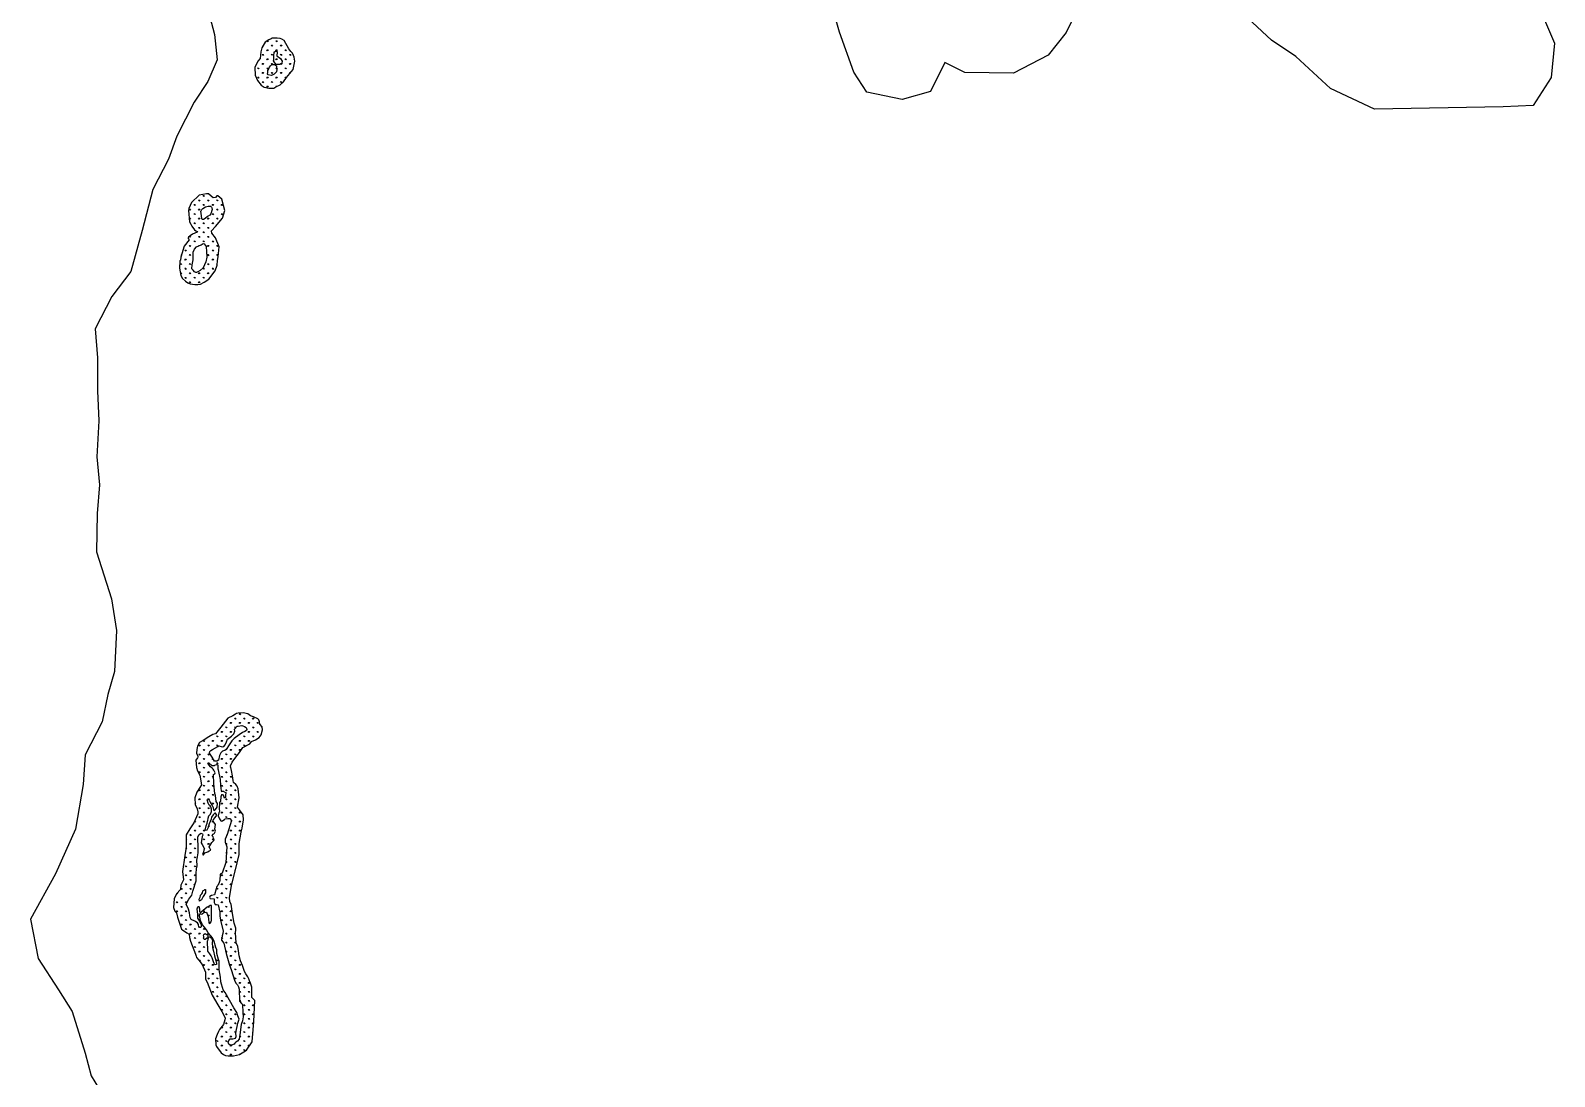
# Model space of a CAD drawing. Header units: metres. Extents: x 273377 to 358923, y 1974345 to 2116525.
# Drawn here: x 274274 to 280286, y 2076193 to 2080320 of the extents above; entities that cross this region are included whole.
import ezdxf

# ---------------------------------------------------------------- set-up
doc = ezdxf.new("R2010")
doc.units = ezdxf.units.M
doc.header["$MEASUREMENT"] = 0
doc.layers.add('DISTRICT BOUNDRY', color=86, linetype='Continuous')
doc.layers.add('MANGROOVE BUFFER ZONE', color=120, linetype='Continuous')
pattern_1 = [(90, (0, 0), (-17.96051224, 17.96051224), [4.7625, -31.15852448]), (45, (0, 0), (-17.96051224, 17.96051224), [4.7625, -20.6375]), (135, (0, 0), (-17.96051224, -17.96051224), [4.7625, -20.6375])]

msp = doc.modelspace()

# ---------------------------------------------------------------- hatches: boundary and pattern name
at = {"layer": 'MANGROOVE BUFFER ZONE'}
h = msp.add_hatch(dxfattribs=at)
h.set_pattern_fill('GRASS', color=256)
h.set_pattern_definition(pattern_1)
h.paths.add_polyline_path([(275316.7, 2080199.1), (275313.7, 2080214.6), (275311.7, 2080221.9), (275307.4, 2080231.1), (275301.5, 2080237.1), (275293.2, 2080248.3), (275274.3, 2080280.4), (275264.9, 2080286.3), (275258.6, 2080288.2), (275246.5, 2080290.2), (275236.6, 2080290.3), (275229.5, 2080290.1), (275227, 2080289.2), (275223.1, 2080287.4), (275214.6, 2080283.8), (275200.1, 2080273.4), (275186.6, 2080252.3), (275182, 2080235.7), (275180.1, 2080209.8), (275171.1, 2080199), (275159.4, 2080173.6), (275160.2, 2080144.1), (275169.5, 2080123.1), (275184.1, 2080103.9), (275195.6, 2080096), (275214.6, 2080092.4), (275233.7, 2080092.6), (275241.8, 2080097.9), (275259, 2080106.2), (275271.5, 2080117.3), (275283.3, 2080134.2), (275310.1, 2080165.8)])
h = msp.add_hatch(dxfattribs=at)
h.set_pattern_fill('GRASS', color=256)
h.set_pattern_definition(pattern_1)
h.paths.add_polyline_path([(274932.9, 2079526.6), (274931.7, 2079524.9), (274913.5, 2079516.4), (274903.4, 2079510.5), (274896.9, 2079505.3), (274895.9, 2079501.5), (274896.2, 2079500), (274899.4, 2079494), (274879.9, 2079469.4), (274866.4, 2079425.8), (274865.9, 2079414.4), (274863.4, 2079411.2), (274861.1, 2079382.4), (274867.6, 2079353.5), (274873.5, 2079341.5), (274886, 2079330.9), (274894.8, 2079325), (274904, 2079320.4), (274922.1, 2079317.4), (274934.1, 2079317.4), (274944.8, 2079318.6), (274959.2, 2079327.7), (274977.3, 2079338.5), (275002.1, 2079371.5), (275010.3, 2079393.6), (275012.1, 2079412), (275014.4, 2079427.7), (275017.8, 2079466.3), (275003.9, 2079501.8), (274989.7, 2079519.8), (274988.1, 2079529.8), (275003.9, 2079546.6), (275031.3, 2079579.5), (275040.2, 2079610.4), (275028.9, 2079654.4), (275012.4, 2079668.2), (275008.8, 2079667.6), (275003.3, 2079661.1), (274994.9, 2079660.5), (274986.9, 2079666.9), (274976.2, 2079675), (274968.4, 2079675), (274938.7, 2079670.8), (274909.2, 2079641.5), (274898.7, 2079618), (274896.8, 2079609.4), (274901.1, 2079565.1), (274906, 2079555.8), (274910.8, 2079548.7), (274920.9, 2079533.9), (274926.4, 2079530.1)])
h.paths.add_polyline_path([(274952.9, 2079573.9), (274949.4, 2079576.8), (274948.3, 2079588.3), (274945.5, 2079606.7), (274946.9, 2079608.5), (274950.4, 2079613.8), (274953.8, 2079617.6), (274963.8, 2079624.8), (274975.4, 2079626.8), (274983.6, 2079627), (274988, 2079622.9), (274989.3, 2079620.9), (274990.7, 2079614.1), (274985.5, 2079597), (274981.5, 2079591.5), (274971.9, 2079585.7), (274963.6, 2079577.7), (274956.2, 2079573.9)], flags=16)
h.paths.add_polyline_path([(274954.7, 2079479.3), (274958.9, 2079478), (274966.3, 2079467.3), (274970.2, 2079425.2), (274966.1, 2079407.8), (274954.7, 2079383.2), (274942.8, 2079373.1), (274934.5, 2079368), (274928.9, 2079364.9), (274925.6, 2079364.9), (274920.5, 2079367.4), (274915.5, 2079374), (274911, 2079379.4), (274912, 2079395.7), (274915.3, 2079415), (274915.1, 2079430.7), (274915.5, 2079445.1), (274921.5, 2079456.7), (274929.4, 2079466.4), (274947.3, 2079474.7)], flags=16)
h = msp.add_hatch(dxfattribs=at)
h.set_pattern_fill('GRASS', color=256, scale=25)
h.paths.add_polyline_path([(275089.3, 2077036.1), (275097.5, 2077068.9), (275096.5, 2077112.4), (275104.4, 2077156.9), (275109.3, 2077173), (275114.2, 2077205.5), (275112.5, 2077225.4), (275098.8, 2077245.6), (275090.7, 2077255.8), (275096.8, 2077292), (275092.8, 2077327.5), (275089.2, 2077338.7), (275084.5, 2077345.7), (275074.9, 2077353.2), (275072.9, 2077361), (275070.5, 2077378.8), (275067.1, 2077400.8), (275062.7, 2077418.5), (275069.5, 2077433.2), (275079.7, 2077447.7), (275097.8, 2077471.9), (275111.3, 2077491.6), (275139.2, 2077505.6), (275146, 2077515), (275161.7, 2077521.8), (275176.3, 2077530.9), (275184.4, 2077541.3), (275188.6, 2077560.8), (275188.1, 2077572.8), (275178.1, 2077583.3), (275176.8, 2077592.1), (275174.6, 2077600.1), (275170.5, 2077604.8), (275153.3, 2077612.1), (275141.3, 2077615.5), (275131.4, 2077623.4), (275112.8, 2077627.6), (275093.5, 2077627), (275086.3, 2077624.8), (275082.8, 2077622.2), (275072.6, 2077616.1), (275052.9, 2077607.3), (275025.3, 2077571), (275014.1, 2077558.8), (275004, 2077545.7), (274993.4, 2077543), (274977.1, 2077532.9), (274955.3, 2077519.2), (274940.8, 2077510.3), (274932.8, 2077497), (274929.6, 2077482.9), (274929.4, 2077469.1), (274934.1, 2077456.6), (274934.2, 2077452.5), (274932.2, 2077449.7), (274926.6, 2077441), (274929.1, 2077412.1), (274932.1, 2077398.6), (274942.4, 2077381.9), (274948.9, 2077343.5), (274942.2, 2077332.7), (274929.6, 2077315.3), (274922.6, 2077292.6), (274923.5, 2077265.8), (274931.5, 2077248.6), (274934, 2077237.6), (274933.6, 2077229.8), (274929, 2077217.7), (274918.7, 2077194.4), (274902.6, 2077169.7), (274887.8, 2077146.6), (274888.4, 2077121.4), (274888.3, 2077114.2), (274887.9, 2077098.5), (274882.4, 2077065.3), (274874.2, 2077001.8), (274877.7, 2076969.1), (274867.1, 2076947.7), (274865.9, 2076931.1), (274850.4, 2076914.2), (274840.2, 2076894.6), (274838.6, 2076860.4), (274843.5, 2076845.9), (274849.9, 2076838.6), (274853.7, 2076821.2), (274858.8, 2076805.6), (274870.1, 2076774.7), (274873.5, 2076771.3), (274891.3, 2076760), (274900, 2076754.3), (274901.8, 2076741.8), (274904.5, 2076727.1), (274924.7, 2076675.9), (274928.1, 2076667.4), (274929.2, 2076662.7), (274938.5, 2076652.4), (274950.7, 2076635), (274964.1, 2076604.6), (274963.9, 2076577.7), (274970.4, 2076565.4), (274990.8, 2076514.5), (275013.2, 2076476.4), (275028.1, 2076449.8), (275041.2, 2076427.1), (275041.8, 2076423.3), (275040.9, 2076416.5), (275035.5, 2076398.5), (275019.6, 2076378.9), (275016.2, 2076370.3), (275010.6, 2076359.2), (275003.2, 2076341.3), (275005, 2076318.6), (275008.1, 2076311.3), (275025.7, 2076285.9), (275035.5, 2076279.7), (275043.6, 2076275.8), (275054, 2076275), (275075.1, 2076274.2), (275098.6, 2076280), (275126.4, 2076296.3), (275148.9, 2076329.2), (275155.5, 2076410.7), (275159.2, 2076492.7), (275146.8, 2076504.6), (275147.7, 2076545.7), (275141.7, 2076561.6), (275138.3, 2076570.3), (275135.8, 2076578.3), (275131.8, 2076586.5), (275128.3, 2076590.8), (275123.8, 2076598.4), (275117.6, 2076607.8), (275109.6, 2076630.6), (275101.9, 2076649), (275097.1, 2076668.6), (275094.6, 2076688.9), (275092, 2076705.5), (275084.7, 2076720.4), (275082.6, 2076759.4), (275083.5, 2076772.2), (275083.5, 2076778.9), (275077.8, 2076797.7), (275071, 2076836.6), (275064.9, 2076872.8), (275060.2, 2076882.3), (275058.8, 2076899.4), (275067, 2076945.1)])
h.paths.add_polyline_path([(274931.8, 2077024.3), (274929.8, 2077046.1), (274933, 2077060.1), (274935.2, 2077075.5), (274934.9, 2077094.2), (274934.6, 2077137.2), (274937.9, 2077146), (274945.7, 2077153.4), (274953.1, 2077151), (274954.2, 2077145.3), (274951.6, 2077140.3), (274947, 2077115.3), (274951.8, 2077108.3), (274958.6, 2077093.5), (274958.9, 2077089.7), (274957.9, 2077086.3), (274956.4, 2077080), (274955.1, 2077075), (274952.4, 2077068.4), (274955, 2077067.2), (274956.2, 2077068), (274959.4, 2077071.1), (274962.1, 2077075.8), (274973.8, 2077080), (274979.4, 2077082.9), (274984.7, 2077086.6), (274983, 2077091.3), (274981.4, 2077092.7), (274979.2, 2077098.7), (274981.6, 2077103.6), (274984.7, 2077110), (274989.3, 2077115.9), (274998.1, 2077125.6), (274996.5, 2077133.7), (274994.9, 2077138.4), (274991.2, 2077142.3), (274992.7, 2077148.6), (274997.3, 2077150.2), (275000.2, 2077153.3), (275003.2, 2077161.2), (275000.7, 2077169.2), (275003.6, 2077187), (275000.9, 2077191), (274996.5, 2077197.3), (274995, 2077201.9), (274996.4, 2077207.7), (275002.5, 2077214.4), (275008.6, 2077224.2), (275006.8, 2077228.7), (275003.2, 2077232.5), (275001.7, 2077232.3), (274999.6, 2077230.4), (274995.1, 2077224.9), (274988.4, 2077216.7), (274986.1, 2077208.6), (274978.8, 2077190.1), (274975, 2077175.8), (274972.3, 2077169.7), (274969.3, 2077164.7), (274966.3, 2077163.2), (274962.4, 2077164.5), (274967.2, 2077182.2), (274970.9, 2077193.1), (274978.1, 2077221.3), (274983.8, 2077228.2), (274987.5, 2077238.3), (274988.5, 2077248.2), (274984.7, 2077257.3), (274982.7, 2077261.1), (274979.3, 2077263.2), (274974.3, 2077271.6), (274971.5, 2077284), (274976.7, 2077287.7), (274978.2, 2077283.6), (274982.2, 2077275.3), (274990.5, 2077262.6), (274994.8, 2077254.7), (274995.6, 2077245.7), (274999.8, 2077242.6), (275003.4, 2077246.3), (275010.6, 2077255.3), (275011.3, 2077269.9), (275006.5, 2077278.7), (275003.7, 2077302.3), (275001, 2077309.4), (274997.3, 2077348), (274995.8, 2077384.6), (275000.6, 2077387.5), (275002, 2077391.5), (274997.4, 2077402), (274995.1, 2077405), (274990, 2077409.3), (274984.1, 2077415.4), (274978.3, 2077421.6), (274974.8, 2077426.8), (274979.7, 2077426.8), (274984.5, 2077426), (274986.8, 2077422.4), (274990.2, 2077420.5), (274999.6, 2077419.9), (275001.5, 2077422), (275008.3, 2077424.6), (275012.3, 2077423.3), (275013.6, 2077406.4), (275014.5, 2077402.4), (275021.7, 2077365.4), (275024, 2077340.6), (275025.5, 2077320.8), (275027.1, 2077317.4), (275030.7, 2077318.4), (275033.7, 2077319.4), (275036.4, 2077319), (275038, 2077316.5), (275044.6, 2077314.2), (275043.6, 2077301.4), (275043, 2077293.2), (275039.9, 2077290.8), (275036.1, 2077299.2), (275034.8, 2077302.8), (275031.8, 2077304.1), (275027.7, 2077304.1), (275024.5, 2077296.3), (275023.3, 2077279.3), (275020.1, 2077273.9), (275018.5, 2077248.9), (275019.1, 2077238.3), (275016.3, 2077233.2), (275014.6, 2077221.3), (275019.5, 2077209.3), (275024.3, 2077201.8), (275028.1, 2077200.2), (275033.3, 2077202.6), (275039.9, 2077207.5), (275041.9, 2077209.2), (275052.7, 2077211.4), (275059.7, 2077210.4), (275066.9, 2077203.7), (275049.2, 2077148.5), (275041.7, 2077129.4), (275041.5, 2077117.6), (275048, 2077098.9), (275044.5, 2077037.6), (275030.5, 2076995.5), (275021.7, 2076991.3), (275021.2, 2076966.6), (275016.4, 2076954.3), (275014.9, 2076950.1), (275013, 2076947), (275011.4, 2076945.5), (275008.8, 2076942.3), (275006.1, 2076933), (274999.6, 2076910.1), (274987.8, 2076907.4), (274981.8, 2076903.5), (274980.1, 2076900), (274983.3, 2076894.8), (274998.7, 2076894), (274997.9, 2076879.5), (275003, 2076872), (275007.5, 2076872), (275014.8, 2076870.3), (275020.8, 2076840.8), (275020.2, 2076826.7), (275023, 2076809.8), (275033.4, 2076766.9), (275033, 2076756.8), (275030.4, 2076748.5), (275027.5, 2076730.6), (275036.2, 2076719), (275045.2, 2076678.8), (275058.4, 2076632), (275065.1, 2076615.8), (275079.4, 2076569.1), (275085.8, 2076560.5), (275090.2, 2076554.7), (275094.4, 2076547.1), (275097.7, 2076537.3), (275098.8, 2076490.7), (275106.9, 2076480.6), (275110.4, 2076477.1), (275111.5, 2076445.3), (275113.5, 2076428.8), (275109.8, 2076412.4), (275104.7, 2076398), (275099.2, 2076356.8), (275096.9, 2076340.8), (275089.9, 2076331.9), (275083.6, 2076328.5), (275080.4, 2076325.1), (275077.9, 2076320.3), (275066.7, 2076317.1), (275061.3, 2076318), (275056.9, 2076320.5), (275054.1, 2076328.7), (275056.1, 2076335.7), (275061.1, 2076341.1), (275071.7, 2076341.9), (275082.7, 2076344.6), (275084.7, 2076350.9), (275084.6, 2076365.4), (275091.5, 2076403.9), (275097, 2076418.7), (275092.4, 2076432.2), (275087.5, 2076445.7), (275075.7, 2076464.3), (275041.6, 2076524.1), (275034.2, 2076534.6), (275024.8, 2076566.7), (275023.7, 2076585.5), (275018.2, 2076613.9), (275018.6, 2076648.4), (275015.5, 2076655.3), (275009.3, 2076678.8), (275009.3, 2076692.6), (275005.2, 2076702.6), (274998.6, 2076726.3), (274992.1, 2076740.3), (274984.3, 2076749.4), (274974.9, 2076759.8), (274967.9, 2076772.1), (274958.5, 2076783), (274952.1, 2076792), (274944.2, 2076809.1), (274940.5, 2076828.1), (274940.1, 2076835.4), (274945.2, 2076835.3), (274948.1, 2076833.7), (274951.5, 2076835), (274958.3, 2076840.4), (274968.3, 2076841.6), (274969.9, 2076837.1), (274973.2, 2076827.7), (274976.4, 2076816.1), (274977.6, 2076799), (274981.2, 2076796.8), (274986.4, 2076803.5), (274988.5, 2076809.3), (274988.5, 2076839), (274988.1, 2076856.3), (274987.8, 2076867.5), (274985.3, 2076868), (274982.5, 2076867.2), (274978.8, 2076865.2), (274971.4, 2076861), (274955.4, 2076848.6), (274947.1, 2076842), (274944.2, 2076838.4), (274942.8, 2076840.6), (274941.7, 2076843.9), (274941.3, 2076853.2), (274939, 2076862), (274935.7, 2076862.9), (274932.3, 2076860.8), (274930, 2076853.8), (274933.1, 2076834.1), (274932.9, 2076818.3), (274940.5, 2076805.3), (274946.8, 2076791), (274946.6, 2076784.2), (274945.8, 2076782.6), (274944, 2076780.7), (274940.6, 2076780.8), (274938.4, 2076784.4), (274936.4, 2076789.5), (274936.4, 2076793), (274932.6, 2076799.5), (274926.8, 2076803.2), (274921.9, 2076806.2), (274908.1, 2076812.6), (274904.2, 2076820.4), (274903, 2076828), (274900.9, 2076838.3), (274897.3, 2076853.9), (274887.6, 2076873.6), (274898.5, 2076892.7), (274910.2, 2076908.4), (274913.9, 2076924.3), (274928.1, 2076965.4), (274928.1, 2076993.7), (274928.8, 2077012.5)], flags=16)
h.paths.add_polyline_path([(274962, 2076930.8), (274964.1, 2076931.5), (274964, 2076925.2), (274964, 2076918.2), (274955.2, 2076903.2), (274947.9, 2076890.4), (274944.2, 2076886.9), (274941.2, 2076885), (274939.3, 2076892.4), (274942.7, 2076900), (274944.5, 2076905.9), (274944.9, 2076908.5), (274949.7, 2076913.2), (274952.1, 2076917.9), (274954.1, 2076925.8), (274958.9, 2076928.7)], flags=0)
h.paths.add_polyline_path([(274963, 2076757.2), (274964.2, 2076756.8), (274965.1, 2076754.2), (274968.2, 2076753.9), (274971.2, 2076753.8), (274974.1, 2076751.6), (274974.1, 2076748.5), (274974, 2076745.9), (274972.7, 2076742.5), (274968.6, 2076737), (274963, 2076734.1), (274958.6, 2076733.2), (274957.2, 2076736), (274957.3, 2076744.8), (274955.9, 2076748.3), (274958, 2076752.9), (274958.5, 2076754.7)], flags=16)
h.paths.add_polyline_path([(274977.5, 2076743.6), (274980.6, 2076744.2), (274983.3, 2076743.1), (274985.6, 2076740.5), (274987.8, 2076737), (274991.8, 2076729.6), (274990.8, 2076721.7), (274992.3, 2076702.6), (274995.4, 2076688), (275000.2, 2076668.8), (275005, 2076650.2), (275008, 2076638.7), (275008, 2076635.3), (275003, 2076633), (275000.9, 2076634.2), (274998.6, 2076639), (274996.1, 2076645.1), (274994.2, 2076649), (274991.8, 2076657.1), (274990.7, 2076661.4), (274987.3, 2076669), (274981.5, 2076676.6), (274973.6, 2076687), (274972.6, 2076728.9), (274973.2, 2076730.7), (274975, 2076732.3), (274975.3, 2076735.8), (274975.8, 2076739.9)], flags=16)
h.paths.add_polyline_path([(275000, 2077437.5), (274995.3, 2077443.3), (274991.2, 2077453.6), (274980.4, 2077468.3), (274982, 2077475.9), (274985.6, 2077478.9), (274991.6, 2077482.6), (275012.3, 2077495.4), (275017.3, 2077497.8), (275025.7, 2077495.5), (275032.6, 2077493.6), (275037.2, 2077495.1), (275041.4, 2077501.2), (275047.3, 2077513.1), (275051.3, 2077523.8), (275066.2, 2077536.4), (275076.2, 2077545.4), (275079.6, 2077555.4), (275078.5, 2077563.2), (275088.7, 2077575.5), (275092.8, 2077575.5), (275107, 2077577.7), (275112.2, 2077576.2), (275118.4, 2077573.8), (275124.1, 2077569.7), (275127.6, 2077561.8), (275126, 2077558.5), (275119, 2077554.5), (275110.5, 2077550), (275097, 2077541.2), (275076.9, 2077526.9), (275067.8, 2077517.9), (275057.6, 2077501.5), (275045.4, 2077482.9), (275040.3, 2077478.9), (275035.1, 2077478.6), (275031.4, 2077477.3), (275024.8, 2077469.6), (275020, 2077460.2), (275015.1, 2077441.5), (275009.4, 2077436.9)], flags=16)

# ---------------------------------------------------------------- linework, layer by layer
at = {"layer": 'DISTRICT BOUNDRY'}
for points in [[(278408.6, 2080414.9, 0), (278359.8, 2080311.9, 0), (278288.1, 2080223, 0), (278151.6, 2080152.2, 0), (277959.5, 2080154.4, 0), (277880.8, 2080194.3, 0), (277824.3, 2080079.8, 0), (277712.2, 2080047.2, 0), (277572.4, 2080077.2, 0), (277521.9, 2080155.2, 0), (277465.5, 2080313.6, 0), (277418, 2080480.8, 0)], [(280233.7, 2080390.3, 0), (280285.6, 2080270.2, 0), (280272.3, 2080135, 0), (280201, 2080023.6, 0), (280083.4, 2080018.6, 0), (279576, 2080010, 0), (279402.3, 2080091.2, 0), (279265.1, 2080218.1, 0), (279169.7, 2080282.3, 0), (278980.6, 2080458, 0)], [(274970.2, 2080418.6, 0), (275000.1, 2080303.7, 0), (275009.7, 2080204.3, 0), (274973.6, 2080119, 0), (274919.8, 2080037.7, 0), (274851.8, 2079903.7, 0), (274817.8, 2079813, 0), (274756.3, 2079693, 0), (274714.5, 2079530.9, 0), (274670.2, 2079368.8, 0), (274594.7, 2079270.6, 0), (274528.9, 2079143, 0), (274538.6, 2079028.2, 0), (274538.2, 2078898, 0), (274544.1, 2078779.4, 0), (274536.2, 2078637.8, 0), (274545.9, 2078528, 0), (274536.7, 2078414.5, 0), (274533.7, 2078262.7, 0), (274593.5, 2078077.7, 0), (274613.2, 2077952.6, 0), (274605.1, 2077790.6, 0), (274579.6, 2077700, 0), (274556.6, 2077592.9, 0), (274489.4, 2077461.6, 0), (274481.5, 2077345.5, 0), (274451.8, 2077169.5, 0), (274373, 2076992.4, 0), (274273.9, 2076814, 0), (274303.6, 2076658.4, 0), (274383.9, 2076534.5, 0), (274437.9, 2076448.9, 0), (274489, 2076285.5, 0), (274513.9, 2076196.1, 0), (274585.3, 2076077.3, 0)]]:
    msp.add_polyline3d(points, dxfattribs=at)
at = {"layer": 'MANGROOVE BUFFER ZONE', "flags": 128}
for points in [[(275310.1, 2080165.8), (275316.7, 2080199.1), (275313.7, 2080214.6), (275311.7, 2080221.9), (275307.4, 2080231.1), (275301.5, 2080237.1), (275293.2, 2080248.3), (275274.3, 2080280.4), (275264.9, 2080286.3), (275258.6, 2080288.2), (275246.5, 2080290.2), (275236.6, 2080290.3), (275229.5, 2080290.1), (275227, 2080289.2), (275223.1, 2080287.4), (275214.6, 2080283.8), (275200.1, 2080273.4), (275186.6, 2080252.3), (275182, 2080235.7), (275180.1, 2080209.8), (275171.1, 2080199), (275159.4, 2080173.6), (275160.2, 2080144.1), (275169.5, 2080123.1), (275184.1, 2080103.9), (275195.6, 2080096), (275214.6, 2080092.4), (275233.7, 2080092.6), (275241.8, 2080097.9), (275259, 2080106.2), (275271.5, 2080117.3), (275283.3, 2080134.2)], [(275310.1, 2080165.8), (275316.7, 2080199.1), (275313.7, 2080214.6), (275311.7, 2080221.9), (275307.4, 2080231.1), (275301.5, 2080237.1), (275293.2, 2080248.3), (275274.3, 2080280.4), (275264.9, 2080286.3), (275258.6, 2080288.2), (275246.5, 2080290.2), (275236.6, 2080290.3), (275229.5, 2080290.1), (275227, 2080289.2), (275223.1, 2080287.4), (275214.6, 2080283.8), (275200.1, 2080273.4), (275186.6, 2080252.3), (275182, 2080235.7), (275180.1, 2080209.8), (275171.1, 2080199), (275159.4, 2080173.6), (275160.2, 2080144.1), (275169.5, 2080123.1), (275184.1, 2080103.9), (275195.6, 2080096), (275214.6, 2080092.4), (275233.7, 2080092.6), (275241.8, 2080097.9), (275259, 2080106.2), (275271.5, 2080117.3), (275283.3, 2080134.2)], [(275264.1, 2080186.9), (275257, 2080186.2), (275249.7, 2080186.1), (275242.9, 2080186.5), (275237.6, 2080192), (275232, 2080200.2), (275233.4, 2080204.2), (275233.4, 2080219.3), (275234.8, 2080235.7), (275237.2, 2080236.5), (275239.7, 2080238), (275246.5, 2080237.1), (275246.8, 2080235.2), (275245.1, 2080220.3), (275260.1, 2080209.1), (275266.3, 2080199.3), (275266, 2080191.2)], [(275246, 2080166.2), (275244.2, 2080157.4), (275238.9, 2080151.8), (275235.5, 2080148.1), (275227.3, 2080143.8), (275222.8, 2080142.9), (275211.8, 2080145.2), (275209.2, 2080148.8), (275210.8, 2080154.4), (275209.7, 2080162.5), (275213.7, 2080168.8), (275216.8, 2080175.7), (275221, 2080181.3), (275224.8, 2080184.7), (275227.2, 2080185.7), (275236.6, 2080185.4), (275240.8, 2080183.2), (275244, 2080180.2), (275244.9, 2080177.5)], [(274989.7, 2079519.8), (274988.1, 2079529.8), (275003.9, 2079546.6), (275031.3, 2079579.5), (275040.2, 2079610.4), (275028.9, 2079654.4), (275012.4, 2079668.2), (275008.8, 2079667.6), (275003.3, 2079661.1), (274994.9, 2079660.5), (274986.9, 2079666.9), (274976.2, 2079675), (274968.4, 2079675), (274938.7, 2079670.8), (274909.2, 2079641.5), (274898.7, 2079618), (274896.8, 2079609.4), (274901.1, 2079565.1), (274906, 2079555.8), (274910.8, 2079548.7), (274920.9, 2079533.9), (274926.4, 2079530.1), (274932.9, 2079526.6), (274931.7, 2079524.9), (274913.5, 2079516.4), (274903.4, 2079510.5), (274896.9, 2079505.3), (274895.9, 2079501.5), (274896.2, 2079500), (274899.4, 2079494), (274879.9, 2079469.4), (274866.4, 2079425.8), (274865.9, 2079414.4), (274863.4, 2079411.2), (274861.1, 2079382.4), (274867.6, 2079353.5), (274873.5, 2079341.5), (274886, 2079330.9), (274894.8, 2079325), (274904, 2079320.4), (274922.1, 2079317.4), (274934.1, 2079317.4), (274944.8, 2079318.6), (274959.2, 2079327.7), (274977.3, 2079338.5), (275002.1, 2079371.5), (275010.3, 2079393.6), (275012.1, 2079412), (275014.4, 2079427.7), (275017.8, 2079466.3), (275003.9, 2079501.8)], [(274952.9, 2079573.9), (274949.4, 2079576.8), (274948.3, 2079588.3), (274945.5, 2079606.7), (274946.9, 2079608.5), (274950.4, 2079613.8), (274953.8, 2079617.6), (274963.8, 2079624.8), (274975.4, 2079626.8), (274983.6, 2079627), (274988, 2079622.9), (274989.3, 2079620.9), (274990.7, 2079614.1), (274985.5, 2079597), (274981.5, 2079591.5), (274971.9, 2079585.7), (274963.6, 2079577.7), (274956.2, 2079573.9)], [(274958.9, 2079478), (274966.3, 2079467.3), (274970.2, 2079425.2), (274966.1, 2079407.8), (274954.7, 2079383.2), (274942.8, 2079373.1), (274934.5, 2079368), (274928.9, 2079364.9), (274925.6, 2079364.9), (274920.5, 2079367.4), (274915.5, 2079374), (274911, 2079379.4), (274912, 2079395.7), (274915.3, 2079415), (274915.1, 2079430.7), (274915.5, 2079445.1), (274921.5, 2079456.7), (274929.4, 2079466.4), (274947.3, 2079474.7), (274954.7, 2079479.3)], [(275148.9, 2076329.2), (275155.5, 2076410.7), (275159.2, 2076492.7), (275146.8, 2076504.6), (275147.7, 2076545.7), (275141.7, 2076561.6), (275138.3, 2076570.3), (275135.8, 2076578.3), (275131.8, 2076586.5), (275128.3, 2076590.8), (275123.8, 2076598.4), (275117.6, 2076607.8), (275109.6, 2076630.6), (275101.9, 2076649), (275097.1, 2076668.6), (275094.6, 2076688.9), (275092, 2076705.5), (275084.7, 2076720.4), (275082.6, 2076759.4), (275083.5, 2076772.2), (275083.5, 2076778.9), (275077.8, 2076797.7), (275071, 2076836.6), (275064.9, 2076872.8), (275060.2, 2076882.3), (275058.8, 2076899.4), (275067, 2076945.1), (275089.3, 2077036.1), (275097.5, 2077068.9), (275096.5, 2077112.4), (275104.4, 2077156.9), (275109.3, 2077173), (275114.2, 2077205.5), (275112.5, 2077225.4), (275098.8, 2077245.6), (275090.7, 2077255.8), (275096.8, 2077292), (275092.8, 2077327.5), (275089.2, 2077338.7), (275084.5, 2077345.7), (275074.9, 2077353.2), (275072.9, 2077361), (275070.5, 2077378.8), (275067.1, 2077400.8), (275062.7, 2077418.5), (275069.5, 2077433.2), (275079.7, 2077447.7), (275097.8, 2077471.9), (275111.3, 2077491.6), (275139.2, 2077505.6), (275146, 2077515), (275161.7, 2077521.8), (275176.3, 2077530.9), (275184.4, 2077541.3), (275188.6, 2077560.8), (275188.1, 2077572.8), (275178.1, 2077583.3), (275176.8, 2077592.1), (275174.6, 2077600.1), (275170.5, 2077604.8), (275153.3, 2077612.1), (275141.3, 2077615.5), (275131.4, 2077623.4), (275112.8, 2077627.6), (275093.5, 2077627), (275086.3, 2077624.8), (275082.8, 2077622.2), (275072.6, 2077616.1), (275052.9, 2077607.3), (275025.3, 2077571), (275014.1, 2077558.8), (275004, 2077545.7), (274993.4, 2077543), (274977.1, 2077532.9), (274955.3, 2077519.2), (274940.8, 2077510.3), (274932.8, 2077497), (274929.6, 2077482.9), (274929.4, 2077469.1), (274934.1, 2077456.6), (274934.2, 2077452.5), (274932.2, 2077449.7), (274926.6, 2077441), (274929.1, 2077412.1), (274932.1, 2077398.6), (274942.4, 2077381.9), (274948.9, 2077343.5), (274942.2, 2077332.7), (274929.6, 2077315.3), (274922.6, 2077292.6), (274923.5, 2077265.8), (274931.5, 2077248.6), (274934, 2077237.6), (274933.6, 2077229.8), (274929, 2077217.7), (274918.7, 2077194.4), (274902.6, 2077169.7), (274887.8, 2077146.6), (274888.4, 2077121.4), (274888.3, 2077114.2), (274887.9, 2077098.5), (274882.4, 2077065.3), (274874.2, 2077001.8), (274877.7, 2076969.1), (274867.1, 2076947.7), (274865.9, 2076931.1), (274850.4, 2076914.2), (274840.2, 2076894.6), (274838.6, 2076860.4), (274843.5, 2076845.9), (274849.9, 2076838.6), (274853.7, 2076821.2), (274858.8, 2076805.6), (274870.1, 2076774.7), (274873.5, 2076771.3), (274891.3, 2076760), (274900, 2076754.3), (274901.8, 2076741.8), (274904.5, 2076727.1), (274924.7, 2076675.9), (274928.1, 2076667.4), (274929.2, 2076662.7), (274938.5, 2076652.4), (274950.7, 2076635), (274964.1, 2076604.6), (274963.9, 2076577.7), (274970.4, 2076565.4), (274990.8, 2076514.5), (275013.2, 2076476.4), (275028.1, 2076449.8), (275041.2, 2076427.1), (275041.8, 2076423.3), (275040.9, 2076416.5), (275035.5, 2076398.5), (275019.6, 2076378.9), (275016.2, 2076370.3), (275010.6, 2076359.2), (275003.2, 2076341.3), (275005, 2076318.6), (275008.1, 2076311.3), (275025.7, 2076285.9), (275035.5, 2076279.7), (275043.6, 2076275.8), (275054, 2076275), (275075.1, 2076274.2), (275098.6, 2076280), (275126.4, 2076296.3)], [(275009.4, 2077436.9), (275000, 2077437.5), (274995.3, 2077443.3), (274991.2, 2077453.6), (274980.4, 2077468.3), (274982, 2077475.9), (274985.6, 2077478.9), (274991.6, 2077482.6), (275012.3, 2077495.4), (275017.3, 2077497.8), (275025.7, 2077495.5), (275032.6, 2077493.6), (275037.2, 2077495.1), (275041.4, 2077501.2), (275047.3, 2077513.1), (275051.3, 2077523.8), (275066.2, 2077536.4), (275076.2, 2077545.4), (275079.6, 2077555.4), (275078.5, 2077563.2), (275088.7, 2077575.5), (275092.8, 2077575.5), (275107, 2077577.7), (275112.2, 2077576.2), (275118.4, 2077573.8), (275124.1, 2077569.7), (275127.6, 2077561.8), (275126, 2077558.5), (275119, 2077554.5), (275110.5, 2077550), (275097, 2077541.2), (275076.9, 2077526.9), (275067.8, 2077517.9), (275057.6, 2077501.5), (275045.4, 2077482.9), (275040.3, 2077478.9), (275035.1, 2077478.6), (275031.4, 2077477.3), (275024.8, 2077469.6), (275020, 2077460.2), (275015.1, 2077441.5)], [(275089.9, 2076331.9), (275083.6, 2076328.5), (275080.4, 2076325.1), (275077.9, 2076320.3), (275066.7, 2076317.1), (275061.3, 2076318), (275056.9, 2076320.5), (275054.1, 2076328.7), (275056.1, 2076335.7), (275061.1, 2076341.1), (275071.7, 2076341.9), (275082.7, 2076344.6), (275084.7, 2076350.9), (275084.6, 2076365.4), (275091.5, 2076403.9), (275097, 2076418.7), (275092.4, 2076432.2), (275087.5, 2076445.7), (275075.7, 2076464.3), (275041.6, 2076524.1), (275034.2, 2076534.6), (275024.8, 2076566.7), (275023.7, 2076585.5), (275018.2, 2076613.9), (275018.6, 2076648.4), (275015.5, 2076655.3), (275009.3, 2076678.8), (275009.3, 2076692.6), (275005.2, 2076702.6), (274998.6, 2076726.3), (274992.1, 2076740.3), (274984.3, 2076749.4), (274974.9, 2076759.8), (274967.9, 2076772.1), (274958.5, 2076783), (274952.1, 2076792), (274944.2, 2076809.1), (274940.5, 2076828.1), (274940.1, 2076835.4), (274945.2, 2076835.3), (274948.1, 2076833.7), (274951.5, 2076835), (274958.3, 2076840.4), (274968.3, 2076841.6), (274969.9, 2076837.1), (274973.2, 2076827.7), (274976.4, 2076816.1), (274977.6, 2076799), (274981.2, 2076796.8), (274986.4, 2076803.5), (274988.5, 2076809.3), (274988.5, 2076839), (274988.1, 2076856.3), (274987.8, 2076867.5), (274985.3, 2076868), (274982.5, 2076867.2), (274978.8, 2076865.2), (274971.4, 2076861), (274955.4, 2076848.6), (274947.1, 2076842), (274944.2, 2076838.4), (274942.8, 2076840.6), (274941.7, 2076843.9), (274941.3, 2076853.2), (274939, 2076862), (274935.7, 2076862.9), (274932.3, 2076860.8), (274930, 2076853.8), (274933.1, 2076834.1), (274932.9, 2076818.3), (274940.5, 2076805.3), (274946.8, 2076791), (274946.6, 2076784.2), (274945.8, 2076782.6), (274944, 2076780.7), (274940.6, 2076780.8), (274938.4, 2076784.4), (274936.4, 2076789.5), (274936.4, 2076793), (274932.6, 2076799.5), (274926.8, 2076803.2), (274921.9, 2076806.2), (274908.1, 2076812.6), (274904.2, 2076820.4), (274903, 2076828), (274900.9, 2076838.3), (274897.3, 2076853.9), (274887.6, 2076873.6), (274898.5, 2076892.7), (274910.2, 2076908.4), (274913.9, 2076924.3), (274928.1, 2076965.4), (274928.1, 2076993.7), (274928.8, 2077012.5), (274931.8, 2077024.3), (274929.8, 2077046.1), (274933, 2077060.1), (274935.2, 2077075.5), (274934.9, 2077094.2), (274934.6, 2077137.2), (274937.9, 2077146), (274945.7, 2077153.4), (274953.1, 2077151), (274954.2, 2077145.3), (274951.6, 2077140.3), (274947, 2077115.3), (274951.8, 2077108.3), (274958.6, 2077093.5), (274958.9, 2077089.7), (274957.9, 2077086.3), (274956.4, 2077080), (274955.1, 2077075), (274952.4, 2077068.4), (274955, 2077067.2), (274956.2, 2077068), (274959.4, 2077071.1), (274962.1, 2077075.8), (274973.8, 2077080), (274979.4, 2077082.9), (274984.7, 2077086.6), (274983, 2077091.3), (274981.4, 2077092.7), (274979.2, 2077098.7), (274981.6, 2077103.6), (274984.7, 2077110), (274989.3, 2077115.9), (274998.1, 2077125.6), (274996.5, 2077133.7), (274994.9, 2077138.4), (274991.2, 2077142.3), (274992.7, 2077148.6), (274997.3, 2077150.2), (275000.2, 2077153.3), (275003.2, 2077161.2), (275000.7, 2077169.2), (275003.6, 2077187), (275000.9, 2077191), (274996.5, 2077197.3), (274995, 2077201.9), (274996.4, 2077207.7), (275002.5, 2077214.4), (275008.6, 2077224.2), (275006.8, 2077228.7), (275003.2, 2077232.5), (275001.7, 2077232.3), (274999.6, 2077230.4), (274995.1, 2077224.9), (274988.4, 2077216.7), (274986.1, 2077208.6), (274978.8, 2077190.1), (274975, 2077175.8), (274972.3, 2077169.7), (274969.3, 2077164.7), (274966.3, 2077163.2), (274962.4, 2077164.5), (274967.2, 2077182.2), (274970.9, 2077193.1), (274978.1, 2077221.3), (274983.8, 2077228.2), (274987.5, 2077238.3), (274988.5, 2077248.2), (274984.7, 2077257.3), (274982.7, 2077261.1), (274979.3, 2077263.2), (274974.3, 2077271.6), (274971.5, 2077284), (274976.7, 2077287.7), (274978.2, 2077283.6), (274982.2, 2077275.3), (274990.5, 2077262.6), (274994.8, 2077254.7), (274995.6, 2077245.7), (274999.8, 2077242.6), (275003.4, 2077246.3), (275010.6, 2077255.3), (275011.3, 2077269.9), (275006.5, 2077278.7), (275003.7, 2077302.3), (275001, 2077309.4), (274997.3, 2077348), (274995.8, 2077384.6), (275000.6, 2077387.5), (275002, 2077391.5), (274997.4, 2077402), (274995.1, 2077405), (274990, 2077409.3), (274984.1, 2077415.4), (274978.3, 2077421.6), (274974.8, 2077426.8), (274979.7, 2077426.8), (274984.5, 2077426), (274986.8, 2077422.4), (274990.2, 2077420.5), (274999.6, 2077419.9), (275001.5, 2077422), (275008.3, 2077424.6), (275012.3, 2077423.3), (275013.6, 2077406.4), (275014.5, 2077402.4), (275021.7, 2077365.4), (275024, 2077340.6), (275025.5, 2077320.8), (275027.1, 2077317.4), (275030.7, 2077318.4), (275033.7, 2077319.4), (275036.4, 2077319), (275038, 2077316.5), (275044.6, 2077314.2), (275043.6, 2077301.4), (275043, 2077293.2), (275039.9, 2077290.8), (275036.1, 2077299.2), (275034.8, 2077302.8), (275031.8, 2077304.1), (275027.7, 2077304.1), (275024.5, 2077296.3), (275023.3, 2077279.3), (275020.1, 2077273.9), (275018.5, 2077248.9), (275019.1, 2077238.3), (275016.3, 2077233.2), (275014.6, 2077221.3), (275019.5, 2077209.3), (275024.3, 2077201.8), (275028.1, 2077200.2), (275033.3, 2077202.6), (275039.9, 2077207.5), (275041.9, 2077209.2), (275052.7, 2077211.4), (275059.7, 2077210.4), (275066.9, 2077203.7), (275049.2, 2077148.5), (275041.7, 2077129.4), (275041.5, 2077117.6), (275048, 2077098.9), (275044.5, 2077037.6), (275030.5, 2076995.5), (275021.7, 2076991.3), (275021.2, 2076966.6), (275016.4, 2076954.3), (275014.9, 2076950.1), (275013, 2076947), (275011.4, 2076945.5), (275008.8, 2076942.3), (275006.1, 2076933), (274999.6, 2076910.1), (274987.8, 2076907.4), (274981.8, 2076903.5), (274980.1, 2076900), (274983.3, 2076894.8), (274998.7, 2076894), (274997.9, 2076879.5), (275003, 2076872), (275007.5, 2076872), (275014.8, 2076870.3), (275020.8, 2076840.8), (275020.2, 2076826.7), (275023, 2076809.8), (275033.4, 2076766.9), (275033, 2076756.8), (275030.4, 2076748.5), (275027.5, 2076730.6), (275036.2, 2076719), (275045.2, 2076678.8), (275058.4, 2076632), (275065.1, 2076615.8), (275079.4, 2076569.1), (275085.8, 2076560.5), (275090.2, 2076554.7), (275094.4, 2076547.1), (275097.7, 2076537.3), (275098.8, 2076490.7), (275106.9, 2076480.6), (275110.4, 2076477.1), (275111.5, 2076445.3), (275113.5, 2076428.8), (275109.8, 2076412.4), (275104.7, 2076398), (275099.2, 2076356.8), (275096.9, 2076340.8)], [(274941.2, 2076885), (274939.3, 2076892.4), (274942.7, 2076900), (274944.5, 2076905.9), (274944.9, 2076908.5), (274949.7, 2076913.2), (274952.1, 2076917.9), (274954.1, 2076925.8), (274958.9, 2076928.7), (274962, 2076930.8), (274964.1, 2076931.5), (274964, 2076925.2), (274964, 2076918.2), (274955.2, 2076903.2), (274947.9, 2076890.4), (274944.2, 2076886.9)], [(274963, 2076734.1), (274958.6, 2076733.2), (274957.2, 2076736), (274957.3, 2076744.8), (274955.9, 2076748.3), (274958, 2076752.9), (274958.5, 2076754.7), (274963, 2076757.2), (274964.2, 2076756.8), (274965.1, 2076754.2), (274968.2, 2076753.9), (274971.2, 2076753.8), (274974.1, 2076751.6), (274974.1, 2076748.5), (274974, 2076745.9), (274972.7, 2076742.5), (274968.6, 2076737)], [(275003, 2076633), (275000.9, 2076634.2), (274998.6, 2076639), (274996.1, 2076645.1), (274994.2, 2076649), (274991.8, 2076657.1), (274990.7, 2076661.4), (274987.3, 2076669), (274981.5, 2076676.6), (274973.6, 2076687), (274972.6, 2076728.9), (274973.2, 2076730.7), (274975, 2076732.3), (274975.3, 2076735.8), (274975.8, 2076739.9), (274977.5, 2076743.6), (274980.6, 2076744.2), (274983.3, 2076743.1), (274985.6, 2076740.5), (274987.8, 2076737), (274991.8, 2076729.6), (274990.8, 2076721.7), (274992.3, 2076702.6), (274995.4, 2076688), (275000.2, 2076668.8), (275005, 2076650.2), (275008, 2076638.7), (275008, 2076635.3)]]:
    msp.add_lwpolyline(points, close=True, dxfattribs=at)

doc.saveas('drawing.dxf')
